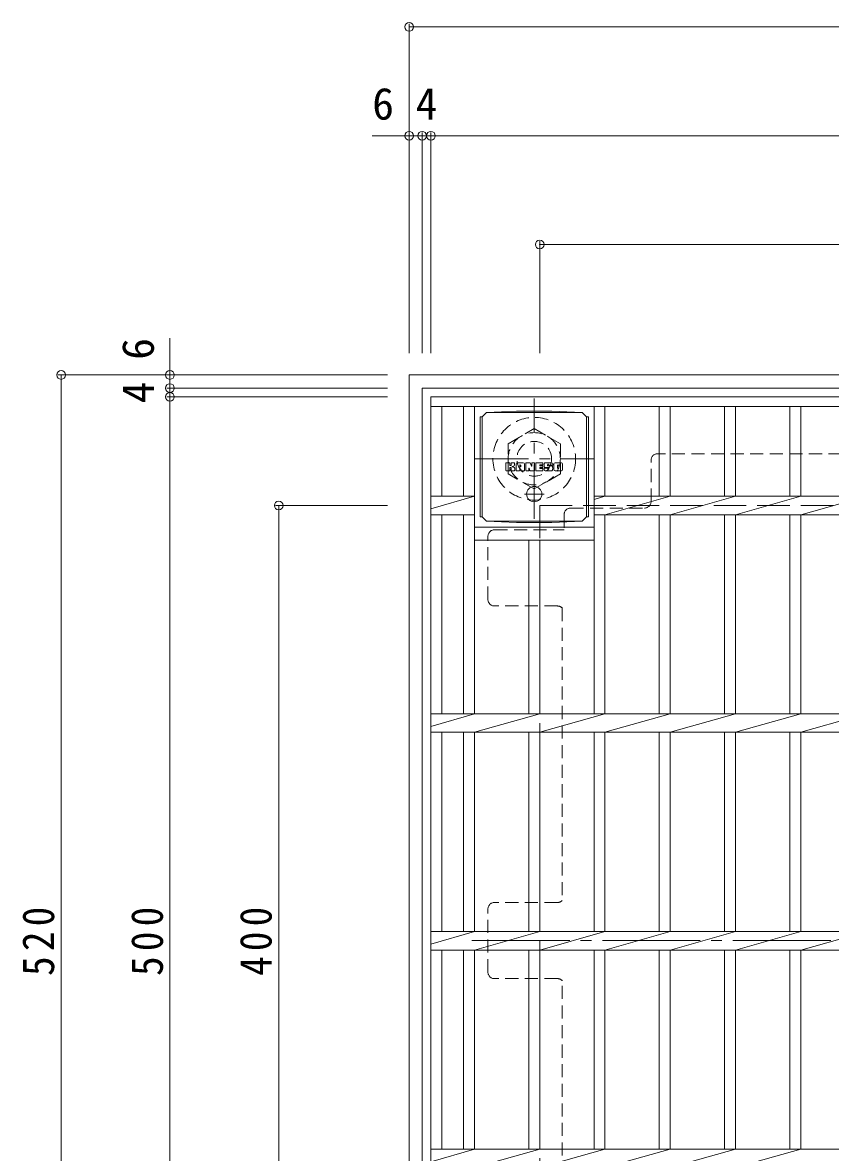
# Model space of a CAD drawing. Units: millimetres at full size, sheet at 1:5. Extents: x -1338 to 1352, y -985 to 867.
# Drawn here: x -1075 to -704, y 332 to 851 of the extents above; entities that cross this region are included whole.
import ezdxf
from ezdxf.enums import TextEntityAlignment as Align

# ---------------------------------------------------------------- set-up
doc = ezdxf.new("R2010")
doc.units = ezdxf.units.MM
doc.header["$LTSCALE"] = 5
doc.header["$PDMODE"] = 32
doc.header["$PDSIZE"] = 4
for name, pattern in [('CHAIN1', [8, 5, -1, 1, -1]), ('CHAIN2', [12, 9, -1, 1, -1]), ('DASHED1', [1.8, 1.2, -0.6]), ('DASHED3', [4, 3, -1])]:
    doc.linetypes.add(name, pattern=pattern)
for name, color, linetype, lineweight in [('5-1', 3, 'Continuous', 9), ('5-2', 3, 'Continuous', 9), ('5-4', 7, 'Continuous', 9), ('5-7', 2, 'Continuous', 9), ('5-9', 2, 'Continuous', 9), ('5-F', 7, 'Continuous', 9)]:
    doc.layers.add(name, color=color, linetype=linetype, lineweight=lineweight)
doc.styles.add('ＭＳ ゴシック', font='')
doc.styles.get('ＭＳ ゴシック').set_extended_font_data('MS Gothic')

msp = doc.modelspace()

# ---------------------------------------------------------------- linework, layer by layer
at = {"layer": '5-1', "color": 2}
for p, q in [((-897.5, 689.372), (-897.5, 169.372)), ((-897.5, 689.372), (-377.5, 689.372)), ((-891.499, 683.372), (-891.499, 175.372)), ((-891.499, 683.372), (-383.5, 683.372))]:
    msp.add_line(p, q, dxfattribs=at)
at = {"layer": '5-1', "color": 2, "linetype": 'CHAIN1'}
for p, q in [((-840, 623.236), (-840, 678.509)), ((-867.636, 650.872), (-812.363, 650.872))]:
    msp.add_line(p, q, dxfattribs=at)
at = {"layer": '5-1', "color": 2, "linetype": 'DASHED3'}
for q in [(-837.5, 229.371), (-437.499, 629.372)]:
    msp.add_line((-837.5, 629.372), q, dxfattribs=at)
at = {"layer": '5-1', "color": 2, "linetype": 'DASHED1'}
msp.add_lwpolyline([(-828, 657.8), (-828, 643.944), (-840, 637.015), (-852, 643.944), (-852, 657.8), (-840, 664.729)], close=True, dxfattribs=at)
for radius in [19, 12, 8]:
    msp.add_circle((-840, 650.872), radius, dxfattribs=at)
at = {"layer": '5-2'}
for p, q in [((-887.5, 179.372), (-887.5, 679.372)), ((-887.5, 679.372), (-387.499, 679.372)), ((-887.5, 674.872), (-387.499, 674.872)), ((-882.5, 633.612), (-882.5, 674.872)), ((-872.499, 674.872), (-872.499, 633.612)), ((-867.5, 674.872), (-867.5, 533.612)), ((-812.5, 674.872), (-812.5, 533.612)), ((-807.5, 674.872), (-807.5, 633.612)), ((-782.499, 674.872), (-782.499, 633.612)), ((-777.5, 674.872), (-777.5, 633.612)), ((-752.5, 674.872), (-752.5, 633.612)), ((-747.499, 674.872), (-747.499, 633.612)), ((-722.499, 674.872), (-722.499, 633.612)), ((-717.5, 674.872), (-717.5, 633.612)), ((-887.5, 633.612), (-867.5, 633.612)), ((-867.5, 633.612), (-887.5, 627.817)), ((-812.5, 633.612), (-477.499, 633.612)), ((-807.5, 633.612), (-812.5, 632.198)), ((-777.5, 633.612), (-807.5, 625.132)), ((-747.499, 633.612), (-777.5, 625.132)), ((-717.5, 633.612), (-747.499, 625.132)), ((-687.5, 633.612), (-717.5, 625.132)), ((-887.5, 625.132), (-867.5, 625.132)), ((-882.5, 533.612), (-882.5, 625.132)), ((-872.499, 625.132), (-872.499, 533.612)), ((-812.5, 625.132), (-477.499, 625.132)), ((-807.5, 625.132), (-807.5, 533.612)), ((-782.499, 625.132), (-782.499, 533.612)), ((-777.5, 625.132), (-777.5, 533.612)), ((-752.5, 625.132), (-752.5, 533.612)), ((-747.499, 625.132), (-747.499, 533.612)), ((-722.499, 625.132), (-722.499, 533.612)), ((-717.5, 625.132), (-717.5, 533.612)), ((-867.5, 619.372), (-812.5, 619.372)), ((-867.5, 613.372), (-812.5, 613.372)), ((-842.5, 613.372), (-842.5, 533.612)), ((-837.499, 613.372), (-837.499, 533.612)), ((-887.5, 533.612), (-387.499, 533.612)), ((-867.5, 533.612), (-887.5, 527.817)), ((-837.499, 533.612), (-867.5, 525.132)), ((-807.5, 533.612), (-837.499, 525.132)), ((-777.5, 533.612), (-807.5, 525.132)), ((-747.499, 533.612), (-777.5, 525.132)), ((-717.5, 533.612), (-747.499, 525.132)), ((-687.5, 533.612), (-717.5, 525.132)), ((-887.5, 525.132), (-387.499, 525.132)), ((-882.5, 433.492), (-882.5, 525.132)), ((-872.499, 525.132), (-872.499, 433.492)), ((-867.5, 525.132), (-867.5, 433.492)), ((-842.5, 525.132), (-842.5, 433.492)), ((-837.499, 525.132), (-837.499, 433.492)), ((-812.5, 525.132), (-812.5, 433.492)), ((-807.5, 525.132), (-807.5, 433.492)), ((-782.499, 525.132), (-782.499, 433.492)), ((-777.5, 525.132), (-777.5, 433.492)), ((-752.5, 525.132), (-752.5, 433.492)), ((-747.499, 525.132), (-747.499, 433.492)), ((-722.499, 525.132), (-722.499, 433.492)), ((-717.5, 525.132), (-717.5, 433.492)), ((-887.5, 433.492), (-387.499, 433.492)), ((-867.5, 433.492), (-887.5, 427.698)), ((-837.499, 433.492), (-867.5, 425.012)), ((-807.5, 433.492), (-837.499, 425.012)), ((-777.5, 433.492), (-807.5, 425.012)), ((-747.499, 433.492), (-777.5, 425.012)), ((-717.5, 433.492), (-747.499, 425.012)), ((-687.5, 433.492), (-717.5, 425.012)), ((-887.5, 425.012), (-391.859, 425.012)), ((-882.5, 333.492), (-882.5, 425.012)), ((-872.499, 425.012), (-872.499, 333.492)), ((-867.5, 425.012), (-867.5, 333.492)), ((-842.5, 425.012), (-842.5, 333.492)), ((-837.499, 425.012), (-837.499, 333.492)), ((-812.5, 425.012), (-812.5, 333.492)), ((-807.5, 425.012), (-807.5, 333.492)), ((-782.499, 425.012), (-782.499, 333.492)), ((-777.5, 425.012), (-777.5, 333.492)), ((-752.5, 425.012), (-752.5, 333.492)), ((-747.499, 425.012), (-747.499, 333.492)), ((-722.499, 425.012), (-722.499, 333.492)), ((-717.5, 425.012), (-717.5, 333.492)), ((-867.5, 333.492), (-887.5, 327.698)), ((-887.5, 333.492), (-483.38, 333.492)), ((-837.499, 333.492), (-867.5, 325.012)), ((-807.5, 333.492), (-837.499, 325.012)), ((-777.5, 333.492), (-807.5, 325.012)), ((-747.499, 333.492), (-777.5, 325.012)), ((-717.5, 333.492), (-747.499, 325.012))]:
    msp.add_line(p, q, dxfattribs=at)
at = {"layer": '5-4'}
for p, q in [((-897.5, 850.872), (-897.5, 699.372)), ((-897.5, 849.372), (-377.5, 849.372)), ((-891.499, 800.872), (-891.499, 699.372)), ((-887.5, 800.872), (-887.5, 699.372)), ((-897.5, 799.372), (-914.499, 799.372)), ((-897.5, 799.372), (-891.499, 799.372)), ((-891.499, 799.372), (-887.5, 799.372)), ((-887.5, 799.372), (-387.499, 799.372)), ((-837.5, 750.872), (-837.5, 699.372)), ((-437.499, 749.372), (-837.5, 749.372)), ((-1007.5, 689.372), (-1007.5, 706.372)), ((-1059, 689.372), (-907.5, 689.372)), ((-1057.5, 169.372), (-1057.5, 689.372)), ((-1007.5, 689.372), (-1007.5, 683.372)), ((-1009, 683.372), (-907.5, 683.372)), ((-1007.5, 683.372), (-1007.5, 679.372)), ((-1009, 679.372), (-907.5, 679.372)), ((-1007.5, 679.372), (-1007.5, 179.372)), ((-959, 629.372), (-907.5, 629.372)), ((-957.5, 229.371), (-957.5, 629.372))]:
    msp.add_line(p, q, dxfattribs=at)
for p in [(-897.5, 849.372), (-897.5, 799.372), (-891.499, 799.372), (-887.5, 799.372), (-837.5, 749.372), (-1057.5, 689.372), (-1007.5, 689.372), (-1007.5, 683.372), (-1007.5, 679.372), (-957.5, 629.372)]:
    msp.add_point(p, dxfattribs=at)
at = {"layer": '5-7', "linetype": 'DASHED1'}
for p, q in [((-786.299, 631.176), (-786.299, 650.176)), ((-491.701, 653.176), (-783.299, 653.176)), ((-826.3, 625.176), (-826.3, 618.176)), ((-823.3, 628.176), (-789.299, 628.176)), ((-858.303, 618.176), (-826.3, 618.176)), ((-861.303, 586.175), (-861.303, 615.176)), ((-829.3, 583.175), (-858.303, 583.175)), ((-827.1, 582.214), (-827.1, 447.833)), ((-829.3, 446.873), (-858.303, 446.873)), ((-861.303, 414.872), (-861.303, 443.873)), ((-829.3, 411.872), (-858.303, 411.872)), ((-827.1, 276.53), (-827.1, 410.911))]:
    msp.add_line(p, q, dxfattribs=at)
at = {"layer": '5-7', "linetype": 'CHAIN2'}
msp.add_line((-403.696, 429.372), (-871.303, 429.372), dxfattribs=at)
at = {"layer": '5-7', "linetype": 'DASHED1'}
for centre, start, end in [((-783.299, 650.176), 90, 180), ((-789.299, 631.176), 270, 0), ((-823.3, 625.176), 90, 180), ((-858.303, 615.176), 90, 180), ((-858.303, 586.175), 180, 270), ((-829.3, 580.175), 42.83343, 90), ((-858.303, 443.873), 90, 180), ((-829.3, 449.873), 270, 317.16657), ((-858.303, 414.872), 180, 270), ((-829.3, 408.872), 42.83343, 90)]:
    msp.add_arc(centre, 3, start, end, dxfattribs=at)
at = {"layer": '5-9'}
for p, q in [((-864.881, 670.122), (-864, 670.122)), ((-864.881, 670.122), (-864.881, 624.122)), ((-864, 670.122), (-862, 672.122)), ((-864, 624.122), (-864, 670.122)), ((-848.109, 672.755), (-862, 672.122)), ((-862, 672.122), (-818, 672.122)), ((-848.109, 672.755), (-831.891, 672.755)), ((-831.891, 672.755), (-818, 672.122)), ((-816, 670.122), (-818, 672.122)), ((-815.119, 670.122), (-816, 670.122)), ((-816, 624.122), (-816, 670.122)), ((-815.119, 670.122), (-815.119, 624.122)), ((-864.881, 624.122), (-864, 624.122)), ((-864, 624.122), (-862, 622.122)), ((-816, 624.122), (-818, 622.122)), ((-815.119, 624.122), (-816, 624.122)), ((-848.109, 621.49), (-862, 622.122)), ((-862, 622.122), (-818, 622.122)), ((-848.109, 621.49), (-831.891, 621.49)), ((-831.891, 621.49), (-818, 622.122))]:
    msp.add_line(p, q, dxfattribs=at)
at = {"layer": '5-9', "linetype": 'CHAIN1'}
for p, q in [((-835.502, 634.622), (-844.497, 634.622)), ((-840, 638.31), (-840, 630.934))]:
    msp.add_line(p, q, dxfattribs=at)
at = {"layer": '5-9'}
msp.add_circle((-840, 634.622), 3.5, dxfattribs=at)
at = {"layer": '5-F'}
for p, q in [((-853.011, 645.537), (-853.011, 648.891)), ((-851.329, 649.048), (-852.854, 649.048)), ((-852.854, 645.38), (-851.329, 645.38)), ((-851.172, 648.891), (-851.172, 647.967)), ((-851.172, 645.537), (-851.172, 646.622)), ((-850.674, 645.537), (-850.674, 646.622)), ((-850.669, 648.891), (-850.669, 647.967)), ((-850.517, 645.38), (-849.162, 645.38)), ((-849.164, 649.048), (-850.512, 649.048)), ((-849.007, 648.891), (-849.007, 648.11)), ((-849.005, 645.537), (-849.005, 646.467)), ((-848.342, 645.537), (-848.342, 648.524)), ((-846.835, 645.38), (-848.185, 645.38)), ((-845.028, 649.048), (-847.818, 649.048)), ((-846.678, 647.253), (-846.678, 647.795)), ((-846.678, 645.537), (-846.678, 645.956)), ((-846.22, 647.201), (-846.626, 647.201)), ((-846.168, 647.253), (-846.168, 647.795)), ((-846.168, 645.537), (-846.168, 645.956)), ((-846.01, 645.38), (-844.661, 645.38)), ((-844.504, 645.537), (-844.504, 648.524)), ((-843.83, 648.891), (-843.83, 645.537)), ((-843.673, 649.048), (-841.969, 649.048)), ((-842.671, 645.38), (-843.673, 645.38)), ((-842.514, 645.537), (-842.514, 646.447)), ((-842.025, 645.493), (-842.316, 646.475)), ((-840.002, 645.38), (-841.875, 645.38)), ((-841.819, 648.939), (-841.341, 647.445)), ((-841.179, 648.891), (-841.179, 647.47)), ((-841.022, 649.048), (-840.002, 649.048)), ((-839.845, 648.891), (-839.845, 645.537)), ((-839.336, 645.537), (-839.336, 648.891)), ((-839.179, 649.048), (-836.158, 649.048)), ((-839.179, 645.38), (-836.171, 645.38)), ((-836.158, 646.811), (-837.28, 646.811)), ((-836.171, 646.383), (-837.28, 646.383)), ((-836.158, 648.056), (-837.275, 648.056)), ((-836.158, 647.617), (-837.275, 647.617)), ((-836.014, 645.537), (-836.014, 646.226)), ((-836.001, 648.214), (-836.001, 648.891)), ((-836.001, 646.968), (-836.001, 647.46)), ((-835.497, 646.392), (-835.497, 645.904)), ((-835.34, 646.549), (-833.986, 646.549)), ((-832.016, 649.048), (-835.068, 649.048)), ((-833.487, 646.879), (-835.068, 646.879)), ((-831.921, 645.38), (-834.973, 645.38)), ((-833.838, 647.705), (-833.838, 648.119)), ((-833.829, 646.392), (-833.829, 646.282)), ((-833.681, 647.548), (-831.921, 647.548)), ((-833.33, 646.722), (-833.33, 646.282)), ((-833.321, 648.026), (-833.321, 648.119)), ((-833.164, 647.869), (-831.492, 647.869)), ((-831.492, 648.524), (-831.492, 647.869)), ((-830.984, 645.904), (-830.984, 648.524)), ((-827.513, 649.048), (-830.46, 649.048)), ((-827.513, 645.38), (-830.46, 645.38)), ((-829.307, 646.702), (-829.307, 647.726)), ((-828.665, 646.702), (-828.665, 647.726)), ((-826.989, 648.524), (-826.989, 645.904))]:
    msp.add_line(p, q, dxfattribs=at)
for centre, radius, start, end in [((-852.854, 648.891), 0.157, 90, 180), ((-852.854, 645.537), 0.157, 180, 270), ((-851.329, 648.891), 0.157, 0, 90), ((-851.329, 645.537), 0.157, 270, 0), ((-850.923, 646.622), 0.249, 0, 180), ((-850.92, 647.967), 0.251, 180, 0), ((-850.517, 645.537), 0.157, 180, 270), ((-850.512, 648.891), 0.157, 90, 180), ((-850.086, 647.293), 0.0878, 97.33171, 266.57183), ((-850.386, 649.626), 2.265, 277.33171, 299.42073), ((-850.19, 645.567), 1.641, 53.71985, 86.57183), ((-849.531, 648.11), 0.524, 299.42073, 0), ((-849.529, 646.467), 0.524, 0, 53.71985), ((-849.164, 648.891), 0.157, 0, 90), ((-849.162, 645.537), 0.157, 270, 0), ((-847.818, 648.524), 0.524, 90, 180), ((-848.185, 645.537), 0.157, 180, 270), ((-846.835, 645.537), 0.157, 270, 0), ((-846.423, 647.795), 0.255, 0, 180), ((-846.626, 647.253), 0.0524, 180, 270), ((-846.423, 645.956), 0.255, 0, 180), ((-846.22, 647.253), 0.0524, 270, 0), ((-846.01, 645.537), 0.157, 180, 270), ((-845.028, 648.524), 0.524, 0, 90), ((-844.661, 645.537), 0.157, 270, 0), ((-843.673, 648.891), 0.157, 90, 180), ((-843.673, 645.537), 0.157, 180, 270), ((-842.671, 645.537), 0.157, 270, 0), ((-842.413, 646.447), 0.101, 16.48875, 180), ((-841.875, 645.537), 0.157, 196.48875, 270), ((-841.969, 648.891), 0.157, 17.75635, 90), ((-841.262, 647.47), 0.0827, 197.75635, 0), ((-841.022, 648.891), 0.157, 90, 180), ((-840.002, 648.891), 0.157, 0, 90), ((-840.002, 645.537), 0.157, 270, 0), ((-839.179, 648.891), 0.157, 90, 180), ((-839.179, 645.537), 0.157, 180, 270), ((-837.275, 647.837), 0.22, 90, 270), ((-837.28, 646.597), 0.214, 90, 270), ((-836.171, 646.226), 0.157, 0, 90), ((-836.171, 645.537), 0.157, 270, 0), ((-836.158, 648.891), 0.157, 0, 90), ((-836.158, 648.214), 0.157, 270, 0), ((-836.158, 647.46), 0.157, 0, 90), ((-836.158, 646.968), 0.157, 270, 0), ((-833.121, 647.964), 2.376, 157.10112, 202.89888), ((-835.34, 646.392), 0.157, 90, 180), ((-834.973, 645.904), 0.524, 180, 270), ((-835.068, 648.786), 0.262, 90, 157.10112), ((-835.068, 647.141), 0.262, 202.89888, 270), ((-833.986, 646.392), 0.157, 0, 90), ((-833.579, 648.119), 0.259, 0, 180), ((-833.681, 647.705), 0.157, 180, 270), ((-833.579, 646.282), 0.25, 180, 0), ((-833.487, 646.722), 0.157, 0, 90), ((-833.164, 648.026), 0.157, 180, 270), ((-832.016, 648.524), 0.524, 0, 90), ((-831.921, 647.286), 0.262, 22.90802, 90), ((-831.921, 645.642), 0.262, 270, 337.09198), ((-833.866, 646.464), 2.374, 337.09198, 22.90802), ((-830.46, 648.524), 0.524, 90, 180), ((-830.46, 645.904), 0.524, 180, 270), ((-828.986, 647.726), 0.321, 0, 180), ((-828.986, 646.702), 0.321, 180, 0), ((-827.513, 648.524), 0.524, 0, 90), ((-827.513, 645.904), 0.524, 270, 0)]:
    msp.add_arc(centre, radius, start, end, dxfattribs=at)

# ---------------------------------------------------------------- texts
at = {"layer": '5-4', "color": 2, "style": 'ＭＳ ゴシック'}
for s, p in [('6', (-914.499, 802.372)), ('4', (-894.5, 802.372))]:
    msp.add_text(s, height=14.66, dxfattribs=at).set_placement(p, align=Align.BOTTOM_LEFT)
for s, p in [('6', (-1010.5, 696.372)), ('4', (-1010.5, 676.372))]:
    msp.add_text(s, height=14.66, rotation=90, dxfattribs=at).set_placement(p, align=Align.BOTTOM_LEFT)
at = {"layer": '5-4', "color": 2, "char_height": 14.66, "attachment_point": 7, "rotation": 90, "style": 'ＭＳ ゴシック'}
for s, insert in [('\\T1.27;\\W0.9;520', (-1060.5, 413.122)), ('\\T1.27;\\W0.9;500', (-1010.5, 413.122)), ('\\T1.27;\\W0.9;400', (-960.5, 413.122))]:
    msp.add_mtext(s, dxfattribs=dict(at, insert=insert))

doc.saveas('drawing.dxf')
